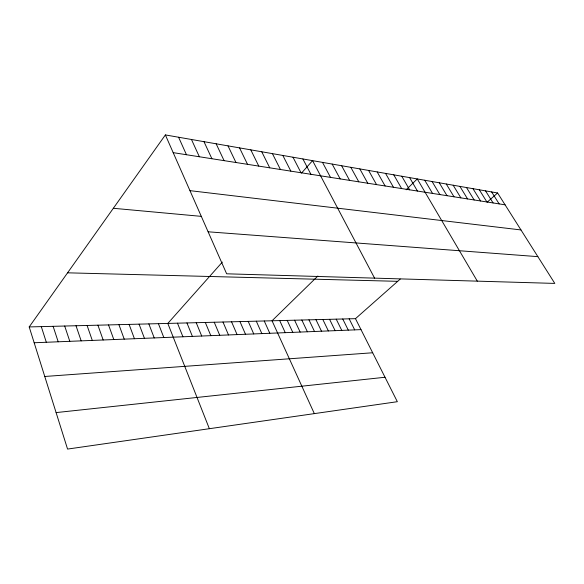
<?xml version="1.0" encoding="UTF-8"?>
<svg xmlns="http://www.w3.org/2000/svg" width="584" height="584" viewBox="0 0 584 584"><rect width="100%" height="100%" fill="white"/><g stroke="black" fill="none" stroke-linecap="round" stroke-linejoin="round"><path stroke-width="0.88" d="M29.2 326.93L355.474 318.667L397.346 401.697L67.561 449.074L29.2 326.93L165.367 134.926L497.59 192.976L554.8 283.415L226.65 273.801L165.367 134.926M222.343 262.092L167.805 323.419L209.357 428.7M301.483 173.112L312.571 160.644L374.578 278.137M317.864 276.028L272.042 320.777L314.338 413.618M406.157 189.778L417.261 178.938L477.31 281.145M355.474 318.667L400.252 279.072M487.304 202.079L497.59 192.976M56.108 412.589L385.024 377.257M44.764 376.476L372.672 352.765M34.171 342.757L361 329.624M67.569 272.823L397.697 281.327M208.116 231.797L537.871 256.646M113.347 208.284L201.575 216.387M189.961 190.654L520.979 229.943M173.185 152.643L505.094 204.831M491.619 191.932L499.145 203.896M485.53 190.866L493.086 202.94M479.311 189.778L486.903 201.969M472.974 188.676L480.588 200.976M466.506 187.544L474.15 199.969M459.907 186.391L467.572 198.932M453.169 185.216L460.864 197.874M446.286 184.011L454.009 196.801M439.263 182.785L447.008 195.698M432.087 181.529L439.861 194.574M424.75 180.252L432.547 193.428M409.596 177.602L417.443 191.048M401.77 176.229L409.632 189.822M393.755 174.835L401.646 188.566M385.564 173.404L393.47 187.281M377.184 171.937L385.104 185.968M368.599 170.44L376.541 184.617M359.817 168.9L367.774 183.237M350.823 167.331L358.795 181.828M341.611 165.725L349.59 180.383M332.165 164.075L340.158 178.901M322.492 162.381L330.493 177.375M302.899 158.958L310.907 174.302M292.993 157.227L301.001 172.74M282.831 155.453L290.847 171.141M272.421 153.636L280.429 169.506M349.166 318.827L354.7 329.88M261.741 151.767L269.742 167.827M342.742 318.988L348.283 330.135M336.216 319.156L341.764 330.398M250.792 149.854L258.778 166.104M329.58 319.324L335.128 330.668M239.549 147.891L247.528 164.33M322.821 319.492L328.376 330.938M315.951 319.667L321.507 331.216M228.008 145.869L235.965 162.513M308.958 319.842L314.513 331.493M301.833 320.025L307.396 331.778M216.153 143.803L224.095 160.651M294.591 320.207L300.147 332.07M287.211 320.397L292.774 332.369M203.977 141.671L211.897 158.731M279.7 320.587L285.255 332.668M191.464 139.488L199.356 156.76M264.245 320.974L269.801 333.289M178.602 137.24L186.457 154.731M256.303 321.178L261.851 333.61M248.215 321.382L253.755 333.938M239.966 321.594L245.499 334.267M231.556 321.806L237.082 334.603M222.986 322.025L228.505 334.953M214.24 322.244L219.745 335.304M205.32 322.47L210.817 335.661M196.224 322.697L201.706 336.026M186.946 322.937L192.413 336.399M177.47 323.171L182.923 336.786M158.417 323.66L163.827 337.552M148.847 323.901L154.227 337.939M139.072 324.149L144.438 338.326M129.108 324.397L134.437 338.727M118.932 324.66L124.231 339.143M108.536 324.923L113.807 339.559M97.922 325.186L103.164 339.99M87.089 325.463L92.287 340.421M76.008 325.741L81.176 340.873M64.693 326.033L69.81 341.326M53.122 326.325L58.196 341.793M41.296 326.624L46.319 342.275"/></g></svg>
